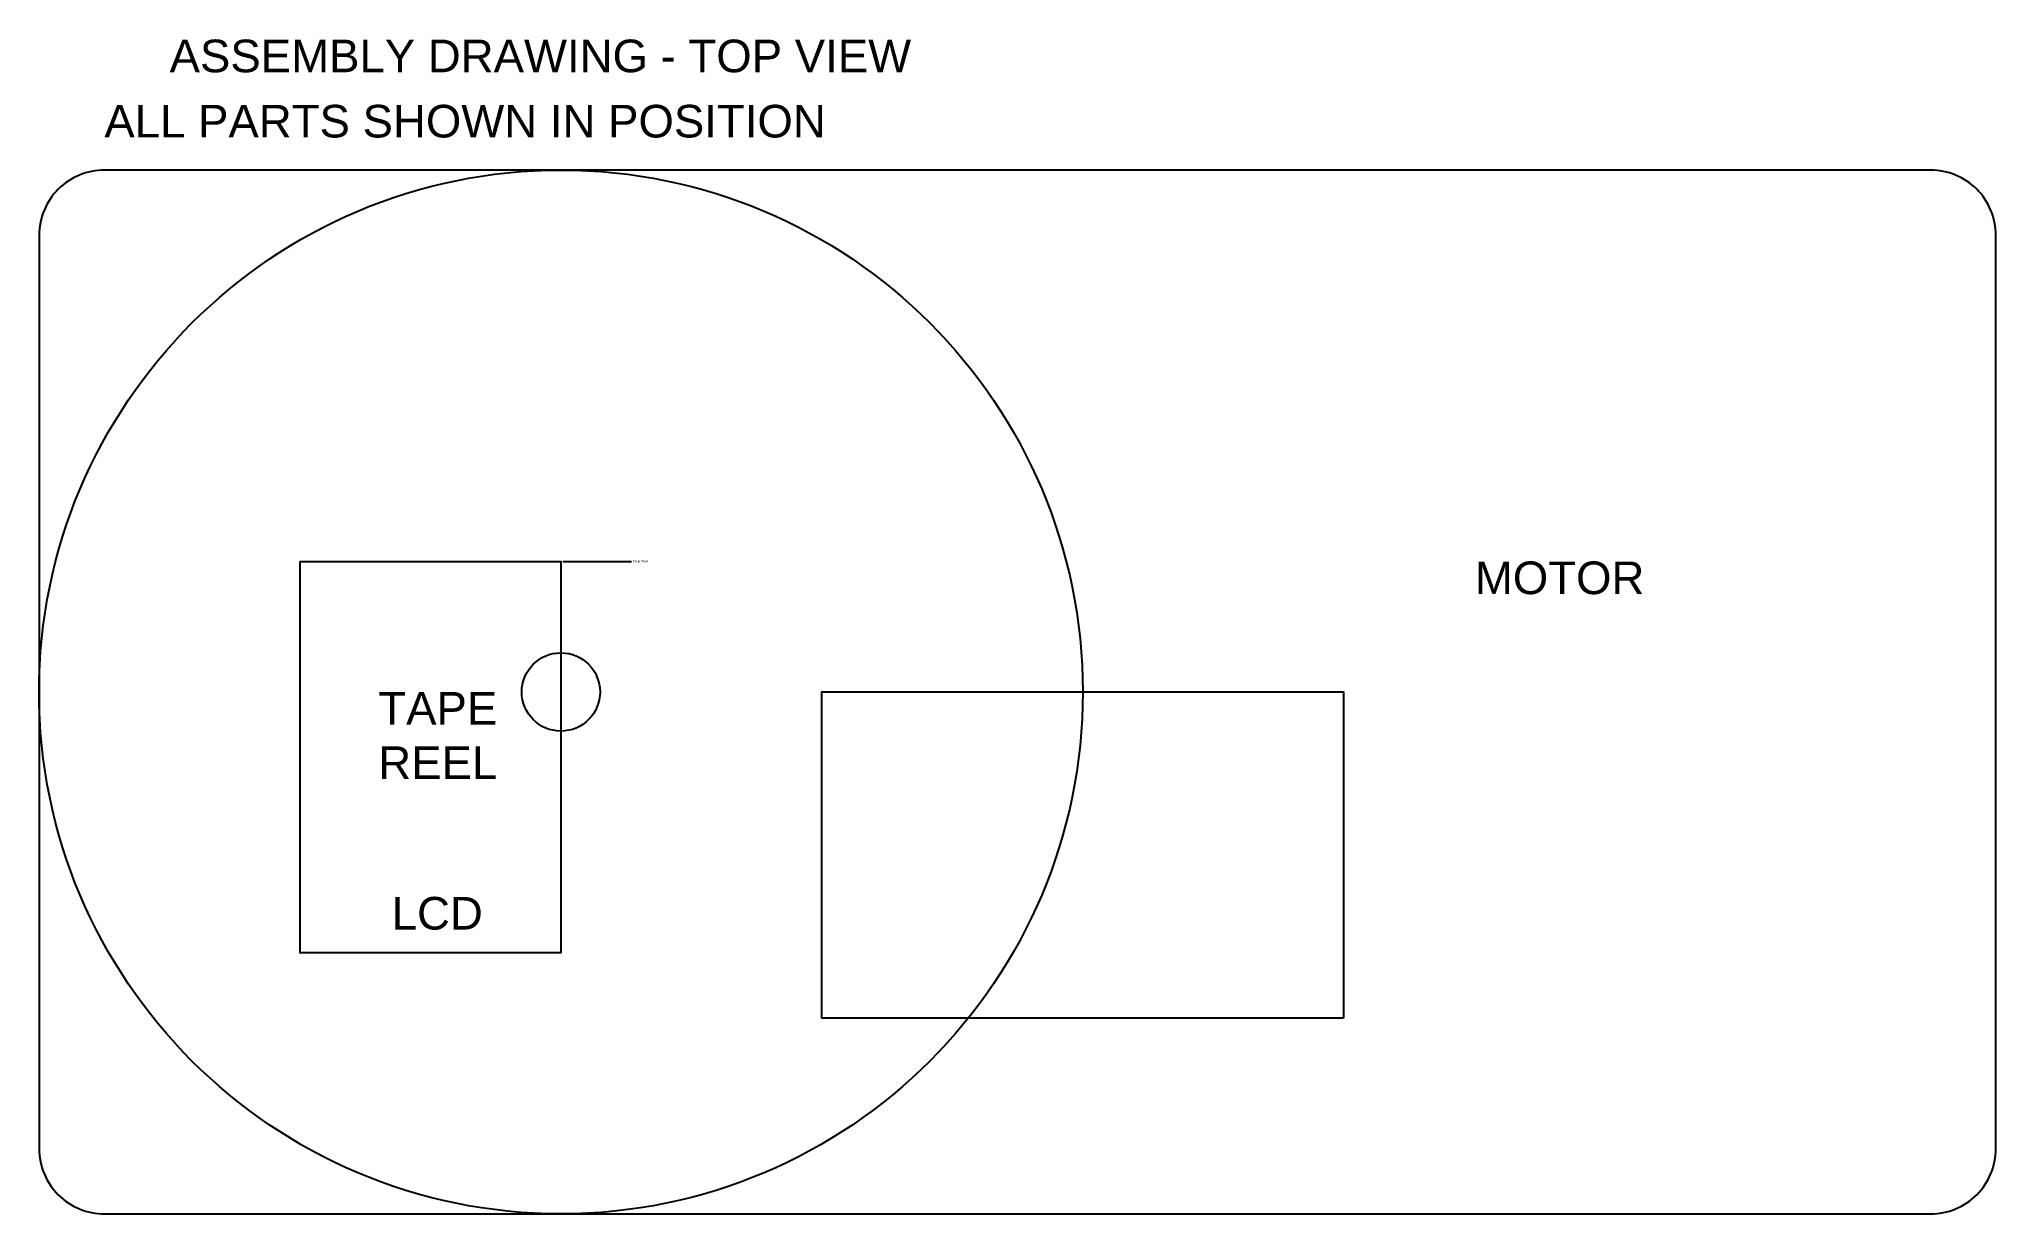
# Model space of a CAD drawing. Header units: inches. Extents: x 0 to 150, y 0 to 90.
import ezdxf
from ezdxf import colors
from ezdxf.entities.mleader import LeaderData, LeaderLine
from ezdxf.math import Vec2, Vec3

# ---------------------------------------------------------------- set-up
doc = ezdxf.new("R2010")
doc.units = ezdxf.units.IN
doc.header["$MEASUREMENT"] = 0
doc.styles.get("Standard").update_dxf_attribs({"font": ''})
doc.styles.get('Standard').set_extended_font_data('Arial')

msp = doc.modelspace()

# ---------------------------------------------------------------- linework, layer by layer
msp.add_lwpolyline([(5, 0), (145, 0, 0.414214), (150, 5), (150, 75, 0.414214), (145, 80), (5, 80, 0.414214), (0, 75), (0, 5, 0.414214)], format="xyb", close=True)
for points in [[(20, 50), (40, 50), (40, 20), (20, 20)], [(100, 15), (60, 15), (60, 40), (100, 40)]]:
    msp.add_lwpolyline(points, close=True)
for radius in [40, 3]:
    msp.add_circle((40, 40), radius)

# ---------------------------------------------------------------- texts
at = {"char_height": 2.5, "attachment_point": 1}
for s, width, insert in [('{\\fArial Unicode MS|b0|i0|c0|p2;ASSEMBLY DRAWING - TOP VIEW}', 73.5213, (10, 90)), ('{\\fArial Unicode MS|b0|i0|c0|p2;ALL PARTS SHOWN IN POSITION}', 83.4858, (5, 85)), ('{\\fArial Unicode MS|b0|i0|c0|p2;MOTOR}', 19.9441, (110.06, 50)), ('{\\fArial Unicode MS|b0|i0|c0|p2;TAPE REEL}', 13.9973, (26, 40)), ('{\\fArial Unicode MS|b0|i0|c0|p2;LCD}', 12.9702, (27.03, 24.29))]:
    msp.add_mtext_dynamic_manual_height_columns(s, width=width, gutter_width=12.5, heights=[0], dxfattribs=dict(at, insert=insert))

# ---------------------------------------------------------------- leaders
ml = msp.add_multileader_mtext('Standard')
ml.set_content('{\\fArial Unicode MS|b0|i0|c0|p2;Tape Reel}', color=256)
ml.set_leader_properties()
ml.build(insert=Vec2(0, 0))
ml.multileader.update_dxf_attribs({"dogleg_length": 0.36, "arrow_head_size": 0.18})
ctx = ml.context
ctx.base_point, ctx.char_height, ctx.arrow_head_size, ctx.landing_gap_size, ctx.plane_origin = Vec3(45.42, 50), 0.18, 0.18, 0.09, Vec3(40, 50)
notes = []
notes.append((ctx, [(0, (1, 1, 0), (45.06, 50), (1, 0), 0.36, [(0, [(40, 50)], 0, [])])]))
ctx.mtext.insert, ctx.mtext.flow_direction = Vec3(45.51, 50.11), 5
for ctx, leaders in notes:
    for number, flags, end, landing, length, lines in leaders:
        leader = LeaderData()
        leader.index, (leader.has_last_leader_line, leader.has_dogleg_vector, leader.attachment_direction) = number, flags
        leader.last_leader_point, leader.dogleg_vector, leader.dogleg_length = Vec3(end), Vec3(landing), length
        for number, points, colour, breaks in lines:
            line = LeaderLine()
            line.index, line.vertices, line.color, line.breaks = number, Vec3.list(points), colors.encode_raw_color(colour), breaks
            leader.lines.append(line)
        ctx.leaders.append(leader)

doc.saveas('drawing.dxf')
